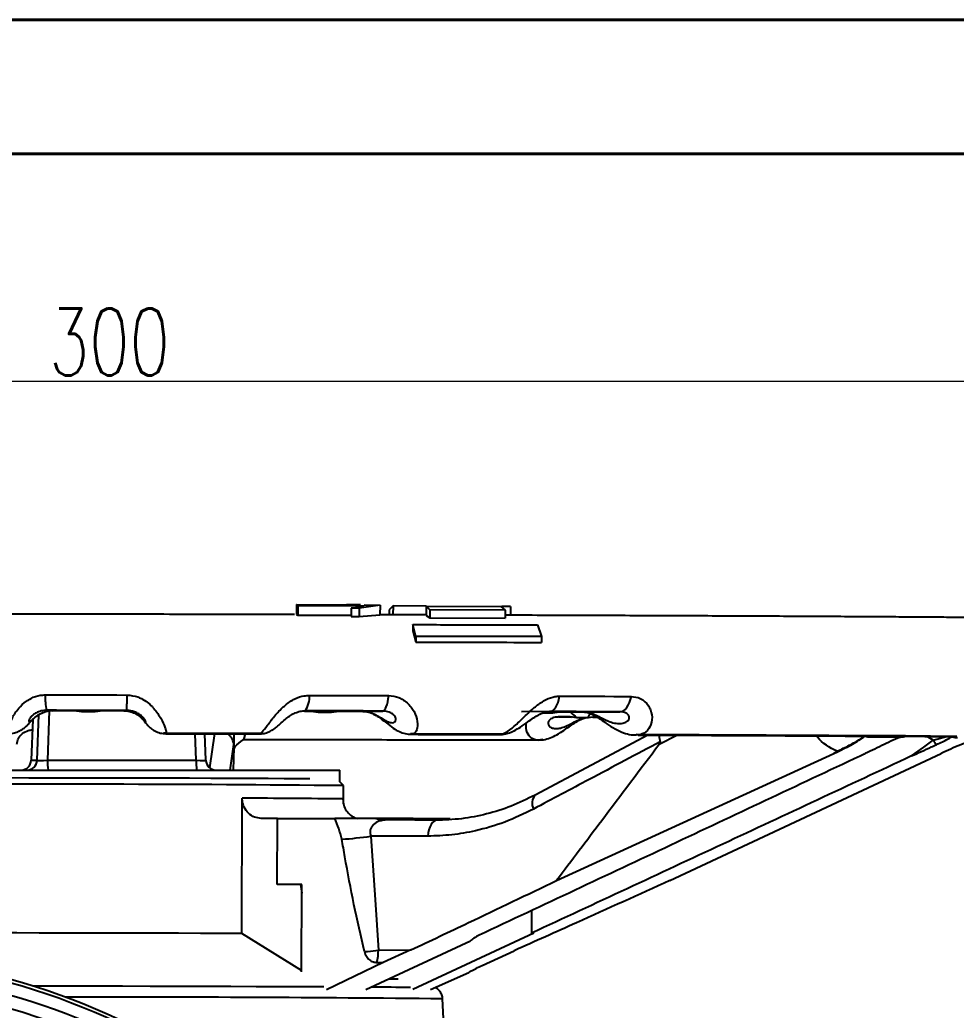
# Model space of a CAD drawing. Header units: millimetres. Extents: x 2320 to 4000, y 933 to 2121.
# Drawn here: x 2853.6 to 2993.2, y 1973.8 to 2121.5 of the extents above; entities that cross this region are included whole.
import ezdxf

# ---------------------------------------------------------------- set-up
doc = ezdxf.new("R2010")
doc.units = ezdxf.units.MM
doc.layers.add('标注', color=3, linetype='Continuous', lineweight=13)
doc.layers.add('粗实线', color=7, linetype='Continuous', lineweight=40)
doc.styles.add('SLDTEXTSTYLE1', font='txt.shx', dxfattribs={"width": 0.7, "bigfont": 'gbcbig.shx'})
doc.dimstyles.new('SLDDIMSTYLE12$0', dxfattribs={"dimtxt": 12, "dimasz": 10, "dimexe": 0, "dimexo": 0.0625, "dimgap": 0.875, "dimtad": 1, "dimdec": 1, "dimlfac": 1.8, "dimrnd": 1e-09, "dimzin": 12, "dimdsep": 46, "dimtxsty": 'SLDTEXTSTYLE1', "dimcen": 0.09, "dimdle": 8.16, "dimclrd": 3, "dimclre": 3, "dimadec": 0, "dimazin": 3, "dimtfac": 1, "dimtdec": 1, "dimtofl": 0, "dimtmove": 0, "dimatfit": 3, "dimfxl": 0, "dimfrac": 2, "dimtolj": 1, "dimlwd": 5, "dimlwe": 5, "dimarcsym": 0})

# ---------------------------------------------------------------- blocks, each defined once
blk = doc.blocks.new('*D50')
at = {"layer": 'Defpoints', "color": 0, "transparency": 16777216}
for p in [(3018.52, 2067.56), (2715.46, 2022.32), (3018.52, 2022.32)]:
    blk.add_point(p, dxfattribs=at)
at = {"layer": '标注', "color": 3, "lineweight": 5, "transparency": 16777216}
blk.add_line((2715.46, 2022.38), (2715.46, 2067.56), dxfattribs=at)
at = {"layer": '标注', "color": 3, "linetype": 'Continuous', "lineweight": 5, "transparency": 16777216}
for p, q in [((2725.46, 2067.56), (3008.52, 2067.56)), ((3018.52, 2022.38), (3018.52, 2067.56))]:
    blk.add_line(p, q, dxfattribs=at)
at = {"layer": '标注', "color": 3, "transparency": 16777216}
for points in [[(2725.46, 2069.22), (2725.46, 2065.89), (2715.46, 2067.56)], [(3008.52, 2069.22), (3008.52, 2065.89), (3018.52, 2067.56)]]:
    blk.add_solid(points, dxfattribs=at)
at = {"layer": '标注', "color": 0, "transparency": 16777216, "insert": (2866.99, 2073.43), "char_height": 10, "attachment_point": 5, "style": 'SLDTEXTSTYLE1'}
blk.add_mtext('\\A1;300', dxfattribs=at)
blk = doc.blocks.new('*D51')
at = {"layer": 'Defpoints', "color": 0, "transparency": 16777216}
for p in [(3017.95, 2032.24), (2929.54, 1795.04), (3029.95, 1795.04)]:
    blk.add_point(p, dxfattribs=at)
at = {"layer": '标注', "color": 3, "lineweight": 5, "transparency": 16777216}
blk.add_line((3018.01, 2032.24), (3029.95, 2032.24), dxfattribs=at)
at = {"layer": '标注', "color": 3, "linetype": 'Continuous', "lineweight": 5, "transparency": 16777216}
for p, q in [((3029.95, 2022.24), (3029.95, 1805.04)), ((2929.6, 1795.04), (3029.95, 1795.04))]:
    blk.add_line(p, q, dxfattribs=at)
at = {"layer": '标注', "color": 3, "transparency": 16777216}
for points in [[(3028.29, 2022.24), (3031.62, 2022.24), (3029.95, 2032.24)], [(3028.29, 1805.04), (3031.62, 1805.04), (3029.95, 1795.04)]]:
    blk.add_solid(points, dxfattribs=at)
at = {"layer": '标注', "color": 0, "transparency": 16777216, "insert": (3024.08, 1913.64), "char_height": 10, "attachment_point": 5, "rotation": 90, "style": 'SLDTEXTSTYLE1'}
blk.add_mtext('\\A1;235', dxfattribs=at)

msp = doc.modelspace()

# ---------------------------------------------------------------- linework, layer by layer
at = {"color": 7, "linetype": 'Continuous', "lineweight": 25}
for p, q in [((2894.844, 2034.275), (2894.842, 2032.769)), ((2894.844, 2034.275), (2904.378, 2034.251)), ((2895.087, 2034.079), (2894.844, 2034.275)), ((2895.087, 2034.079), (2895.084, 2032.715)), ((2904.893, 2034.056), (2895.087, 2034.079)), ((2904.369, 2034.253), (2902.363, 2034.302)), ((2902.363, 2034.302), (2903.52, 2034.299)), ((2903.015, 2033.743), (2903.012, 2032.492)), ((2903.015, 2033.743), (2904.893, 2034.056)), ((2904.195, 2033.74), (2903.015, 2033.743)), ((2904.195, 2033.74), (2904.193, 2032.489)), ((2907.311, 2034.159), (2904.195, 2033.74)), ((2904.378, 2034.251), (2904.369, 2034.253)), ((2904.946, 2034.246), (2907.311, 2034.159)), ((2907.311, 2034.159), (2907.308, 2032.729)), ((2909.247, 2034.06), (2908.674, 2033.499)), ((2909.247, 2034.06), (2909.244, 2032.734)), ((2914.198, 2034.043), (2909.247, 2034.06)), ((2914.185, 2034.016), (2914.182, 2032.655)), ((2914.755, 2033.472), (2914.185, 2034.016)), ((2914.185, 2034.016), (2925.329, 2033.986)), ((2925.329, 2033.986), (2925.962, 2033.444)), ((2926.774, 2033.998), (2925.411, 2034.003)), ((2926.774, 2033.998), (2926.771, 2032.68)), ((2894.842, 2032.769), (2895.084, 2032.715)), ((2895.084, 2032.715), (2903.013, 2032.694)), ((2903.012, 2032.492), (2904.193, 2032.489)), ((2904.193, 2032.489), (2907.308, 2032.729)), ((2908.674, 2033.499), (2908.673, 2032.735)), ((2914.182, 2032.655), (2914.752, 2032.276)), ((2914.755, 2033.472), (2914.752, 2032.276)), ((2914.752, 2032.276), (2925.96, 2032.241)), ((2925.962, 2033.444), (2914.755, 2033.472)), ((2925.962, 2033.444), (2925.96, 2032.241)), ((2912.196, 2031.281), (2912.194, 2030.356)), ((2912.635, 2029.526), (2912.196, 2031.281)), ((2930.784, 2031.253), (2931.383, 2029.515)), ((2912.194, 2030.356), (2912.634, 2028.685)), ((2912.635, 2029.526), (2912.634, 2028.685)), ((2931.383, 2029.515), (2931.381, 2028.626)), ((2856.222, 2011.051), (2856.449, 2017.831)), ((2857.638, 2018.505), (2858.517, 2018.472)), ((2858.026, 2018.426), (2857.779, 2011.051)), ((2861.737, 2018.461), (2862.839, 2018.326)), ((2862.839, 2018.326), (2864.888, 2018.323)), ((2864.888, 2018.323), (2865.992, 2018.453)), ((2869.128, 2018.453), (2869.555, 2018.484)), ((2896.04, 2018.388), (2897.031, 2018.384)), ((2897.031, 2018.384), (2898.107, 2018.248)), ((2898.107, 2018.248), (2900.098, 2018.243)), ((2900.098, 2018.243), (2901.171, 2018.373)), ((2904.693, 2018.37), (2907.686, 2018.394)), ((2932.586, 2018.317), (2928.375, 2018.296)), ((2931.641, 2018.144), (2933.048, 2018.139)), ((2933.048, 2018.139), (2934.018, 2018.269)), ((2933.908, 2017.519), (2935.821, 2017.504)), ((2936.615, 2017.392), (2935.665, 2017.526)), ((2938.365, 2017.392), (2936.615, 2017.392)), ((2937.685, 2018.263), (2943.042, 2018.279)), ((2939.31, 2017.526), (2938.365, 2017.392)), ((2939.013, 2017.482), (2939.699, 2017.482)), ((2855.556, 2017.118), (2855.335, 2011.049)), ((2855.557, 2017.12), (2855.337, 2011.051)), ((2875.039, 2015.096), (2875.453, 2015.065)), ((2875.454, 2015.074), (2875.039, 2015.096)), ((2875.453, 2015.065), (2875.408, 2015.057)), ((2889.42, 2015.042), (2875.454, 2015.074)), ((2879.92, 2011.051), (2879.776, 2015.007)), ((2881.359, 2011.049), (2881.215, 2015.004)), ((2881.935, 2009.941), (2882.709, 2015.057)), ((2885.53, 2014.995), (2885.509, 2012.98)), ((2889.243, 2015.026), (2889.404, 2015.034)), ((2889.404, 2015.034), (2889.828, 2015.063)), ((2889.828, 2015.063), (2889.42, 2015.042)), ((2911.865, 2015.005), (2912.26, 2014.971)), ((2912.283, 2014.98), (2911.865, 2015.005)), ((2912.26, 2014.971), (2911.975, 2014.965)), ((2912.26, 2014.971), (2925.332, 2014.929)), ((2925.373, 2014.939), (2912.283, 2014.98)), ((2924.952, 2014.924), (2925.332, 2014.929)), ((2925.332, 2014.929), (2925.763, 2014.962)), ((2925.763, 2014.962), (2925.373, 2014.939)), ((2947.221, 2014.805), (2930.432, 2005.872)), ((2945.953, 2014.852), (2945.466, 2014.849)), ((2945.598, 2014.89), (2945.953, 2014.852)), ((2946.003, 2014.862), (2945.598, 2014.89)), ((2951.629, 2014.795), (2948.907, 2013.409)), ((2979.576, 2014.654), (2979.965, 2014.563)), ((2979.965, 2014.563), (2980.061, 2014.68)), ((2980.83, 2014.723), (2980.756, 2014.601)), ((2980.756, 2014.601), (2985.239, 2014.567)), ((2985.484, 2014.694), (2980.831, 2014.723)), ((2985.239, 2014.567), (2985.484, 2014.694)), ((2985.528, 2014.644), (2985.294, 2014.527)), ((2985.493, 2014.603), (2985.64, 2014.679)), ((2989.742, 2014.054), (2988.736, 2014.632)), ((2989.742, 2014.054), (2991.7, 2014.598)), ((2992.957, 2014.469), (2993.087, 2014.588)), ((2992.957, 2014.469), (2993.337, 2014.466)), ((2885.501, 2013.398), (2884.936, 2009.604)), ((2885.509, 2012.98), (2885.436, 2009.604)), ((2931, 2014.07), (2931.589, 2014.137)), ((2933.63, 1993.131), (2974.945, 2012.06)), ((2950.515, 1993.119), (2990.904, 2012.066)), ((2974.945, 2012.06), (2975.41, 2012.396)), ((2974.945, 2012.06), (2975.466, 2012.299)), ((2991.233, 2012.221), (2990.904, 2012.066)), ((2855.337, 2011.051), (2856.222, 2011.051)), ((2857.779, 2011.051), (2879.92, 2011.051)), ((2835.347, 2009.604), (2869.669, 2009.604)), ((2869.669, 2009.604), (2901.347, 2009.604)), ((2901.347, 2007.817), (2901.347, 2009.604)), ((2901.889, 2007.273), (2901.34, 2007.824)), ((2901.884, 2004.541), (2901.889, 2007.272)), ((2886.736, 1985.227), (2886.774, 2005.391)), ((2892.023, 2002.391), (2889.619, 2002.391)), ((2892.005, 1992.51), (2892.023, 2002.391)), ((2892.023, 2002.391), (2900.557, 2002.394)), ((2907.619, 2002.104), (2907.51, 2002.192)), ((2908.103, 2002.149), (2907.625, 2002.06)), ((2912.472, 2002.15), (2908.093, 2002.149)), ((2912.485, 2002.15), (2915.928, 2002.151)), ((2914.443, 1999.743), (2905.932, 1999.741)), ((2895.643, 1992.511), (2892.005, 1992.51)), ((2895.481, 1992.509), (2895.64, 1991.26)), ((2895.618, 1979.518), (2895.643, 1992.511)), ((2929.866, 1988.623), (2929.899, 1985.266)), ((2895.619, 1979.723), (2886.736, 1985.227)), ((2930.235, 1985.268), (2912.19, 1976.876)), ((2929.899, 1985.266), (2930.235, 1985.268)), ((2905.205, 1976.854), (2920.808, 1984.148)), ((2907.086, 1982.764), (2911.917, 1982.766)), ((2911.917, 1982.766), (2907.796, 1980.906)), ((2922.509, 1980.454), (2927.319, 1982.656)), ((2907.796, 1980.906), (2899.348, 1976.847)), ((2906.861, 1980.901), (2907.796, 1980.906)), ((2914.812, 1976.895), (2920.522, 1979.432)), ((2915.643, 1977.109), (2915.492, 1977.197)), ((2916.886, 1970.576), (2916.638, 1975.479))]:
    msp.add_line(p, q, dxfattribs=at)
at = {"color": 7, "linetype": 'Continuous', "lineweight": 25, "flags": 128}
for points in [[(2857.432, 2020.809), (2858.954, 2020.806), (2860.476, 2020.804), (2861.999, 2020.801), (2863.522, 2020.798), (2865.046, 2020.795), (2866.57, 2020.793), (2868.094, 2020.79), (2869.618, 2020.787)], [(2896.767, 2020.727), (2898.259, 2020.723), (2899.749, 2020.719), (2901.234, 2020.715), (2902.717, 2020.711), (2904.196, 2020.707), (2905.671, 2020.703), (2907.142, 2020.699), (2908.608, 2020.695)], [(2907.686, 2018.394), (2907.834, 2018.436), (2907.979, 2018.557), (2908.117, 2018.756), (2908.245, 2019.028), (2908.361, 2019.366), (2908.461, 2019.763), (2908.545, 2020.209), (2908.608, 2020.695)], [(2932.586, 2018.317), (2932.824, 2018.358), (2933.057, 2018.48), (2933.279, 2018.678), (2933.485, 2018.95), (2933.672, 2019.287), (2933.833, 2019.684), (2933.967, 2020.13), (2934.069, 2020.616)], [(2934.069, 2020.616), (2935.431, 2020.612), (2936.786, 2020.607), (2938.133, 2020.602), (2939.474, 2020.597), (2940.807, 2020.592), (2942.132, 2020.588), (2943.45, 2020.583), (2944.76, 2020.578)], [(2943.042, 2018.279), (2943.318, 2018.32), (2943.587, 2018.442), (2943.845, 2018.64), (2944.084, 2018.911), (2944.3, 2019.249), (2944.487, 2019.645), (2944.642, 2020.092), (2944.76, 2020.578)], [(2869.555, 2018.484), (2868.064, 2018.486), (2866.574, 2018.489), (2865.084, 2018.492), (2863.593, 2018.495), (2862.104, 2018.497), (2860.614, 2018.5), (2859.126, 2018.503), (2857.638, 2018.505)], [(2865.992, 2018.453), (2865.46, 2018.454), (2864.928, 2018.455), (2864.396, 2018.456), (2863.864, 2018.457), (2863.332, 2018.458), (2862.8, 2018.459), (2862.268, 2018.46), (2861.737, 2018.461)], [(2907.686, 2018.394), (2906.252, 2018.398), (2904.813, 2018.402), (2903.371, 2018.406), (2901.925, 2018.41), (2900.475, 2018.413), (2899.022, 2018.417), (2897.565, 2018.421), (2896.106, 2018.425)], [(2901.171, 2018.373), (2900.655, 2018.374), (2900.139, 2018.376), (2899.622, 2018.377), (2899.105, 2018.379), (2898.587, 2018.38), (2898.069, 2018.381), (2897.55, 2018.383), (2897.031, 2018.384)], [(2934.018, 2018.269), (2933.554, 2018.271), (2933.088, 2018.273), (2932.622, 2018.274), (2932.17, 2018.276)], [(2943.042, 2018.279), (2941.761, 2018.284), (2940.472, 2018.289), (2939.176, 2018.293), (2937.872, 2018.298), (2936.561, 2018.303), (2935.243, 2018.308), (2933.918, 2018.312), (2932.586, 2018.317)], [(2986.516, 2011.692), (2988.323, 2013.015), (2989.742, 2014.054)], [(2851.756, 2008.462), (2854.96, 2008.46), (2858.29, 2008.458), (2861.712, 2008.453), (2865.189, 2008.448), (2868.685, 2008.441), (2872.162, 2008.434), (2875.584, 2008.425), (2878.915, 2008.415), (2882.118, 2008.405), (2885.16, 2008.394), (2888.009, 2008.382), (2890.635, 2008.37), (2893.01, 2008.357), (2895.108, 2008.345), (2896.869, 2008.332)], [(2915.928, 2002.151), (2915.65, 2002.107), (2915.381, 2001.974), (2915.132, 2001.755), (2914.91, 2001.458), (2914.725, 2001.095), (2914.582, 2000.678), (2914.487, 2000.222), (2914.443, 1999.743)], [(2905.932, 1999.741), (2906.579, 1990.234), (2907.086, 1982.764)], [(2886.736, 1985.227), (2883.745, 1985.238), (2880.584, 1985.249), (2877.285, 1985.259), (2873.88, 1985.268), (2870.405, 1985.276), (2866.894, 1985.284), (2863.383, 1985.29), (2859.908, 1985.295), (2856.503, 1985.298), (2853.203, 1985.301), (2850.042, 1985.302), (2847.051, 1985.301)], [(2910.01, 1978.404), (2909.041, 1978.413), (2908.702, 1978.415)], [(2898.927, 1977.255), (2895.876, 1977.269), (2892.447, 1977.282), (2888.833, 1977.296), (2885.061, 1977.308), (2881.158, 1977.32), (2877.153, 1977.33), (2873.073, 1977.34), (2868.948, 1977.349), (2864.809, 1977.357), (2860.685, 1977.364), (2856.605, 1977.369), (2855.655, 1977.37)]]:
    msp.add_lwpolyline(points, dxfattribs=at)
at = {"color": 7, "linetype": 'Continuous', "lineweight": 25}
msp.add_circle((2825.978, 1883.076), 94.663, dxfattribs=at)
for centre, radius, start, end in [((2865.402, 2020.358), 7.982, 176.76355, 193.42354), ((2841.764, 2020.397), 27.856, 356.06086, 0.80138), ((2893.717, 2020.357), 3.072, 321.03143, 6.91894), ((2993.35, 2016.057), 4.127, 209.03679, 220.48957), ((2978.897, 2014.333), 3.988, 209.04424, 210.66078), ((2853.838, 2011.103), 1.499, 270.02192, 358.02403), ((2854.723, 2011.103), 1.499, 270.02192, 358.02403), ((2866.752, 2010.698), 8.979, 177.74692, 187.00238), ((2888.892, 2010.698), 8.979, 177.74692, 187.00238), ((2882.856, 2011.103), 1.499, 181.97597, 269.97808), ((2858.666, -2393.422), 4400.906, 89.437263, 90.347418), ((2931.815, 2004.646), 1.849, 138.45613, 207.97474), ((2885.901, 863.219), 1142.172, 89.203715, 89.956193), ((2908.105, 2006.224), 4.075, 250.60969, 269.96181), ((2895.804, -328.113), 2330.519, 89.460601, 89.73084), ((2898.5, 2049.237), 50.051, 273.57015, 278.53937), ((2896.042, 1983.155), 11.051, 348.22878, 357.97233), ((2825.958, 1883.037), 98.897, 9.98805, 80.15852), ((2825.975, 1883.07), 98.358, 9.97103, 80.17554), ((2825.978, 1883.075), 96.56, 9.97103, 80.17554), ((2895.456, 155.035), 1822.214, 89.484548, 89.665459), ((2865.585, -2967.156), 4942.899, 89.408205, 90.060005)]:
    msp.add_arc(centre, radius, start, end, dxfattribs=at)
for centre, major_axis, ratio, start_param, end_param in [((2857.723, 2011.104), (1.503, 0.05), 0.0360849, 3.1792312, 4.7488095), ((2879.856, 2011.104), (1.503, -0.055), 0.033278, 4.7560801, 6.3256584)]:
    msp.add_ellipse(centre, major_axis=major_axis, ratio=ratio, start_param=start_param, end_param=end_param, dxfattribs=at)
for points, knots in [([(2863.731, 2032.839), (2862.554, 2032.842), (2859.139, 2032.848), (2853.496, 2032.857), (2846.827, 2032.867), (2840.413, 2032.876), (2836.26, 2032.881), (2834.291, 2032.883)], [0, 0, 0, 0, 0.118831, 0.3446699, 0.5705243, 0.7963793, 1, 1, 1, 1]), ([(2894.545, 2032.773), (2893.074, 2032.777), (2889.407, 2032.786), (2883.481, 2032.8), (2876.794, 2032.814), (2870.204, 2032.827), (2865.848, 2032.836), (2863.731, 2032.839)], [0, 0, 0, 0, 0.1450701, 0.3617448, 0.5784187, 0.795092, 1, 1, 1, 1]), ([(2914.182, 2032.719), (2912.7, 2032.724), (2910.431, 2032.731), (2908.112, 2032.737), (2907.308, 2032.739)], [0, 0, 0, 0, 0.6536508, 1, 1, 1, 1]), ([(3017.952, 2020.014), (3018.106, 2020.457), (3018.434, 2021.4), (3018.605, 2022.964), (3018.508, 2024.589), (3018.116, 2026.137), (3017.507, 2027.503), (3016.734, 2028.678), (3015.848, 2029.659), (3014.9, 2030.445), (3013.946, 2031.043), (3013.049, 2031.465), (3012.27, 2031.738), (3011.642, 2031.902), (3011.159, 2031.997), (3010.784, 2032.053), (3010.473, 2032.088), (3010.188, 2032.112), (3009.874, 2032.132), (3009.41, 2032.153), (3008.693, 2032.175), (3007.56, 2032.2), (3006.139, 2032.224), (3004.391, 2032.248), (3002.36, 2032.273), (3000.04, 2032.297), (2997.431, 2032.322), (2994.537, 2032.346), (2991.364, 2032.371), (2987.917, 2032.396), (2984.204, 2032.42), (2980.233, 2032.445), (2976.012, 2032.469), (2971.55, 2032.494), (2966.857, 2032.518), (2961.944, 2032.541), (2956.822, 2032.565), (2951.5, 2032.588), (2945.992, 2032.61), (2940.311, 2032.632), (2934.46, 2032.653), (2929.672, 2032.67), (2926.792, 2032.68), (2925.961, 2032.682)], [0, 0, 0, 0, 0.0079196, 0.0168724, 0.0264298, 0.0353607, 0.0437515, 0.0516648, 0.0591206, 0.0661069, 0.072571, 0.0783858, 0.083384, 0.087719, 0.0919955, 0.096824, 0.1029102, 0.111382, 0.1241644, 0.1458179, 0.1859723, 0.2234477, 0.263159, 0.3018342, 0.3401259, 0.3782445, 0.4162719, 0.4542465, 0.4921881, 0.5301082, 0.5680135, 0.6059082, 0.6437954, 0.6816768, 0.7195538, 0.7574275, 0.7952986, 0.8331675, 0.8710346, 0.9089005, 0.9467651, 0.9846289, 1, 1, 1, 1]), ([(2912.196, 2031.281), (2915.348, 2031.276), (2921.668, 2031.266), (2927.741, 2031.257), (2930.784, 2031.253)], [0, 0, 0, 0, 0.4988697, 1, 1, 1, 1]), ([(2931.383, 2029.515), (2928.327, 2029.516), (2922.202, 2029.519), (2915.829, 2029.523), (2912.635, 2029.526)], [0, 0, 0, 0, 0.4988716, 1, 1, 1, 1]), ([(2912.634, 2028.685), (2915.446, 2028.676), (2921.08, 2028.66), (2927.277, 2028.64), (2930.678, 2028.628), (2931.381, 2028.626)], [0, 0, 0, 0, 0.4414631, 0.8844877, 1, 1, 1, 1]), ([(2851.924, 2015.116), (2851.913, 2015.151), (2851.867, 2015.298), (2851.941, 2015.935), (2852.412, 2017.26), (2853.317, 2018.712), (2854.374, 2019.733), (2855.469, 2020.407), (2856.439, 2020.76), (2857.18, 2020.796), (2857.432, 2020.809)], [0, 0, 0, 0, 0.0583818, 0.2513124, 0.4459339, 0.6213853, 0.7572406, 0.8241965, 0.9402186, 1, 1, 1, 1]), ([(2869.618, 2020.787), (2870.163, 2020.729), (2870.909, 2020.65), (2872.204, 2020.062), (2873.012, 2019.429), (2873.97, 2018.391), (2874.745, 2017.219), (2875.299, 2015.893), (2875.453, 2015.255), (2875.454, 2015.108), (2875.454, 2015.074)], [0, 0, 0, 0, 0.1284602, 0.1757059, 0.3417905, 0.3781882, 0.5537653, 0.7485262, 0.941595, 1, 1, 1, 1]), ([(2889.42, 2015.042), (2889.473, 2015.076), (2889.701, 2015.223), (2890.241, 2015.859), (2891.206, 2017.184), (2892.429, 2018.634), (2893.63, 2019.653), (2894.794, 2020.327), (2895.786, 2020.678), (2896.518, 2020.714), (2896.767, 2020.727)], [0, 0, 0, 0, 0.0586686, 0.2515405, 0.4461027, 0.6215007, 0.7573146, 0.82425, 0.9402369, 1, 1, 1, 1]), ([(2908.608, 2020.695), (2909.127, 2020.637), (2909.836, 2020.557), (2911.012, 2019.968), (2911.7, 2019.335), (2912.432, 2018.297), (2912.909, 2017.125), (2912.94, 2015.8), (2912.621, 2015.161), (2912.347, 2015.015), (2912.283, 2014.98)], [0, 0, 0, 0, 0.128291, 0.1754745, 0.3413402, 0.37769, 0.5530357, 0.7475399, 0.9403543, 1, 1, 1, 1]), ([(2925.373, 2014.939), (2925.49, 2014.973), (2925.979, 2015.118), (2926.953, 2015.756), (2928.346, 2017.078), (2929.804, 2018.527), (2931.067, 2019.545), (2932.222, 2020.218), (2933.167, 2020.568), (2933.84, 2020.604), (2934.069, 2020.616)], [0, 0, 0, 0, 0.0604604, 0.2529652, 0.4471572, 0.6222214, 0.7577767, 0.8245847, 0.9403506, 1, 1, 1, 1]), ([(2944.76, 2020.578), (2945.217, 2020.519), (2945.841, 2020.439), (2946.816, 2019.85), (2947.338, 2019.216), (2947.794, 2018.179), (2947.94, 2017.006), (2947.447, 2015.682), (2946.67, 2015.04), (2946.134, 2014.897), (2946.003, 2014.862)], [0, 0, 0, 0, 0.1279255, 0.1749745, 0.3403676, 0.376614, 0.5514599, 0.7454096, 0.9376744, 1, 1, 1, 1]), ([(2852.011, 2015.062), (2852.019, 2015.061), (2852.293, 2015.028), (2852.815, 2015.137), (2853.502, 2015.357), (2854.056, 2015.675), (2854.47, 2016.001), (2854.775, 2016.294), (2855.1, 2016.64), (2855.443, 2017.026), (2855.969, 2017.51), (2856.467, 2017.9), (2856.829, 2018.052), (2856.914, 2018.087)], [0, 0, 0, 0, 0.0030537, 0.1087852, 0.2046791, 0.2923967, 0.3693117, 0.4447578, 0.5418397, 0.7076295, 0.8426958, 0.9632761, 1, 1, 1, 1]), ([(2857.638, 2018.505), (2857.361, 2018.488), (2857.004, 2018.465), (2856.438, 2018.305), (2856.046, 2018.129), (2855.567, 2017.811), (2855.18, 2017.413), (2854.979, 2017.025), (2854.955, 2016.79), (2855.064, 2016.748), (2855.288, 2016.909), (2855.638, 2017.238), (2856.141, 2017.667), (2856.828, 2018.098), (2857.651, 2018.415), (2858.238, 2018.454), (2858.517, 2018.472)], [0, 0, 0, 0, 0.0591789, 0.0764013, 0.131686, 0.1593115, 0.2338143, 0.3262958, 0.4271986, 0.5353949, 0.6422062, 0.7354347, 0.8101881, 0.8743348, 0.940313, 1, 1, 1, 1]), ([(2856.914, 2018.087), (2857.059, 2018.156), (2857.439, 2018.337), (2858.011, 2018.475), (2858.399, 2018.451), (2858.517, 2018.444)], [0, 0, 0, 0, 0.2997029, 0.7866902, 1, 1, 1, 1]), ([(2858.517, 2018.472), (2858.52, 2018.472), (2859.131, 2018.469), (2860.132, 2018.465), (2861.329, 2018.462), (2861.737, 2018.461)], [0, 0, 0, 0, 0.0030374, 0.6601184, 1, 1, 1, 1]), ([(2865.992, 2018.453), (2866.394, 2018.453), (2867.576, 2018.451), (2868.539, 2018.452), (2869.125, 2018.453), (2869.128, 2018.453)], [0, 0, 0, 0, 0.33982262, 0.99696233, 1, 1, 1, 1]), ([(2869.12, 2018.445), (2869.42, 2018.427), (2869.998, 2018.391), (2870.783, 2018.077), (2871.45, 2017.652), (2871.952, 2017.176), (2872.247, 2016.823), (2872.474, 2016.538), (2872.661, 2016.307), (2872.985, 2015.965), (2873.465, 2015.575), (2874.15, 2015.228), (2874.829, 2015.024), (2875.266, 2015.041), (2875.409, 2015.047)], [0, 0, 0, 0, 0.0930102, 0.1795909, 0.2664312, 0.3784238, 0.5097513, 0.5962326, 0.6642583, 0.7125716, 0.7820943, 0.8634337, 0.955366, 1, 1, 1, 1]), ([(2869.128, 2018.453), (2869.406, 2018.434), (2869.988, 2018.393), (2870.526, 2018.18), (2871.012, 2017.937), (2871.464, 2017.638), (2871.924, 2017.209), (2872.218, 2016.878), (2872.378, 2016.717), (2872.42, 2016.758), (2872.333, 2016.993), (2872.079, 2017.381), (2871.598, 2017.847), (2871.04, 2018.16), (2870.592, 2018.339), (2870.357, 2018.373), (2870.234, 2018.39)], [0, 0, 0, 0, 0.0628094, 0.1313685, 0.1322552, 0.1997573, 0.2784209, 0.3765284, 0.4889334, 0.602799, 0.7089907, 0.8063204, 0.8847292, 0.9463712, 0.9719419, 1, 1, 1, 1]), ([(2870.234, 2018.39), (2870.077, 2018.428), (2869.854, 2018.481), (2869.622, 2018.483), (2869.555, 2018.484)], [0, 0, 0, 0, 0.7074896, 1, 1, 1, 1]), ([(2889.248, 2015.004), (2889.31, 2014.999), (2889.643, 2014.97), (2890.22, 2015.099), (2890.917, 2015.351), (2891.514, 2015.707), (2892.004, 2016.093), (2892.51, 2016.554), (2893.045, 2017.066), (2893.739, 2017.625), (2894.459, 2018.056), (2895.219, 2018.331), (2895.784, 2018.446), (2896.06, 2018.416), (2896.098, 2018.412)], [0, 0, 0, 0, 0.0206795, 0.1103118, 0.1951892, 0.2803203, 0.37057, 0.4691632, 0.6207089, 0.7274947, 0.8178604, 0.8986542, 0.9862916, 1, 1, 1, 1]), ([(2901.171, 2018.373), (2901.592, 2018.372), (2902.829, 2018.37), (2903.976, 2018.37), (2904.689, 2018.37), (2904.693, 2018.37)], [0, 0, 0, 0, 0.33934578, 0.99696013, 1, 1, 1, 1]), ([(2904.693, 2018.37), (2904.965, 2018.35), (2905.535, 2018.309), (2906.1, 2018.096), (2906.638, 2017.852), (2907.176, 2017.553), (2907.852, 2017.123), (2908.45, 2016.79), (2908.972, 2016.628), (2909.395, 2016.669), (2909.671, 2016.903), (2909.728, 2017.292), (2909.481, 2017.754), (2909.046, 2018.075), (2908.527, 2018.295), (2908.094, 2018.385), (2907.752, 2018.393), (2907.686, 2018.394)], [0, 0, 0, 0, 0.0596881, 0.1248402, 0.1256828, 0.1898305, 0.2645849, 0.3578169, 0.4646359, 0.5728428, 0.6737571, 0.7662498, 0.840762, 0.8993405, 0.9236404, 0.9854634, 1, 1, 1, 1]), ([(2904.734, 2018.343), (2904.897, 2018.344), (2905.294, 2018.345), (2905.988, 2018.128), (2906.757, 2017.745), (2907.535, 2017.209), (2908.365, 2016.538), (2909.198, 2015.873), (2910.122, 2015.336), (2911.046, 2014.993), (2911.67, 2014.955), (2911.972, 2014.937)], [0, 0, 0, 0, 0.0619101, 0.1510559, 0.2386864, 0.335999, 0.4660705, 0.6427406, 0.7832141, 0.8948668, 1, 1, 1, 1]), ([(2925.878, 2015.001), (2926.036, 2015.028), (2926.537, 2015.114), (2927.327, 2015.465), (2928.298, 2016.026), (2929.214, 2016.698), (2930.128, 2017.358), (2930.922, 2017.847), (2931.632, 2018.161), (2932.192, 2018.305), (2932.454, 2018.303), (2932.571, 2018.302)], [0, 0, 0, 0, 0.0630071, 0.1992671, 0.3474644, 0.5290836, 0.6527665, 0.7579838, 0.8478288, 0.9324812, 1, 1, 1, 1]), ([(2931.203, 2014.095), (2931.278, 2014.096), (2931.701, 2014.097), (2932.459, 2014.313), (2933.457, 2014.725), (2934.443, 2015.324), (2935.376, 2015.988), (2936.267, 2016.613), (2937.043, 2017.067), (2937.619, 2017.324), (2937.873, 2017.377), (2937.947, 2017.392)], [0, 0, 0, 0, 0.0295699, 0.1675427, 0.3152548, 0.4769519, 0.6434489, 0.7660264, 0.8709121, 0.9627209, 1, 1, 1, 1]), ([(2933.908, 2017.519), (2933.675, 2017.5), (2933.185, 2017.461), (2932.807, 2017.248), (2932.519, 2017.003), (2932.321, 2016.703), (2932.369, 2016.268), (2932.718, 2015.929), (2933.291, 2015.759), (2933.993, 2015.791), (2934.763, 2016.016), (2935.57, 2016.396), (2936.411, 2016.854), (2937.087, 2017.164), (2937.569, 2017.342), (2937.789, 2017.375), (2937.906, 2017.392)], [0, 0, 0, 0, 0.0627693, 0.1312846, 0.1321694, 0.1996286, 0.2782425, 0.3762855, 0.4886131, 0.6023973, 0.7085113, 0.8057693, 0.8841199, 0.9457163, 0.9712703, 1, 1, 1, 1]), ([(2935.665, 2017.526), (2935.381, 2017.525), (2934.548, 2017.524), (2934.134, 2017.521), (2933.909, 2017.519), (2933.908, 2017.519)], [0, 0, 0, 0, 0.33895499, 0.99695831, 1, 1, 1, 1]), ([(2934.018, 2018.269), (2934.429, 2018.268), (2935.638, 2018.265), (2936.89, 2018.264), (2937.681, 2018.263), (2937.685, 2018.263)], [0, 0, 0, 0, 0.3389039, 0.9969581, 1, 1, 1, 1]), ([(2935.583, 2018.266), (2935.855, 2018.055), (2936.216, 2017.776), (2936.536, 2017.468), (2936.615, 2017.392)], [0, 0, 0, 0, 0.7546319, 1, 1, 1, 1]), ([(2937.685, 2018.263), (2937.933, 2018.243), (2938.452, 2018.202), (2939.006, 2017.988), (2939.56, 2017.743), (2940.146, 2017.444), (2940.992, 2017.013), (2941.852, 2016.679), (2942.702, 2016.516), (2943.476, 2016.556), (2944.096, 2016.789), (2944.462, 2017.177), (2944.466, 2017.639), (2944.181, 2017.959), (2943.775, 2018.18), (2943.406, 2018.27), (2943.1, 2018.278), (2943.042, 2018.279)], [0, 0, 0, 0, 0.0596883, 0.1248406, 0.1256831, 0.189831, 0.2645857, 0.3578179, 0.4646369, 0.5728437, 0.6737578, 0.7662502, 0.8407621, 0.8993405, 0.9236405, 0.9854634, 1, 1, 1, 1]), ([(2937.762, 2018.25), (2937.887, 2018.242), (2938.149, 2018.225), (2938.723, 2018.026), (2939.427, 2017.659), (2940.25, 2017.118), (2941.222, 2016.428), (2942.326, 2015.708), (2943.518, 2015.153), (2944.583, 2014.843), (2945.228, 2014.843), (2945.468, 2014.843)], [0, 0, 0, 0, 0.0742354, 0.1562386, 0.2386719, 0.3331128, 0.4578086, 0.6166816, 0.7785183, 0.917899, 1, 1, 1, 1]), ([(2938.365, 2017.392), (2938.38, 2017.468), (2938.424, 2017.692), (2938.563, 2017.896), (2938.654, 2018.03)], [0, 0, 0, 0, 0.3379131, 1, 1, 1, 1]), ([(2930.9, 2014.064), (2930.752, 2014.069), (2930.22, 2014.09), (2929.506, 2014.589), (2929.006, 2015.575), (2929.101, 2016.371), (2929.134, 2016.643)], [0, 0, 0, 0, 0.136464, 0.490488, 0.8258941, 1, 1, 1, 1]), ([(2853.189, 2013.456), (2853.246, 2013.743), (2853.333, 2014.183), (2853.685, 2014.7), (2854.139, 2015.151), (2854.765, 2015.503), (2855.295, 2015.576), (2855.501, 2015.604)], [0, 0, 0, 0, 0.26378762, 0.40598781, 0.55150775, 0.82666039, 1, 1, 1, 1]), ([(2875.408, 2015.017), (2877.151, 2015.013), (2881.127, 2015.005), (2885.743, 2014.994), (2888.596, 2014.988), (2889.243, 2014.986)], [0, 0, 0, 0, 0.37641, 0.8584938, 1, 1, 1, 1]), ([(2875.453, 2015.065), (2879.764, 2015.056), (2884.43, 2015.046), (2889.052, 2015.035), (2889.404, 2015.034)], [0, 0, 0, 0, 0.923903, 1, 1, 1, 1]), ([(2884.483, 2015.053), (2884.529, 2015.031), (2884.729, 2014.931), (2884.98, 2014.636), (2885.348, 2014.13), (2885.441, 2013.686), (2885.501, 2013.398)], [0, 0, 0, 0, 0.0730912, 0.3176588, 0.5566505, 1, 1, 1, 1]), ([(2886.888, 2014.103), (2886.961, 2014.129), (2887.067, 2014.168), (2887.194, 2014.795), (2887.233, 2014.991)], [0, 0, 0, 0, 0.6884229, 1, 1, 1, 1]), ([(2911.975, 2014.926), (2912.438, 2014.924), (2915.035, 2014.917), (2919.379, 2014.904), (2923.192, 2014.891), (2924.952, 2014.886)], [0, 0, 0, 0, 0.1044748, 0.58657618, 1, 1, 1, 1]), ([(2924.97, 2014.912), (2925.116, 2014.904), (2925.429, 2014.886), (2925.722, 2014.961), (2925.878, 2015.001)], [0, 0, 0, 0, 0.4645871, 1, 1, 1, 1]), ([(2945.798, 2014.81), (2946.907, 2014.806), (2949.44, 2014.796), (2951.849, 2014.786), (2953.203, 2014.78)], [0, 0, 0, 0, 0.4381564, 1, 1, 1, 1]), ([(2945.953, 2014.852), (2948.178, 2014.842), (2952.637, 2014.823), (2959.193, 2014.793), (2965.65, 2014.762), (2972.833, 2014.723), (2977.39, 2014.696), (2980.061, 2014.68)], [0, 0, 0, 0, 0.173261, 0.3470785, 0.5376909, 0.7290451, 1, 1, 1, 1]), ([(2980.207, 2014.691), (2977.564, 2014.706), (2972.259, 2014.738), (2963.305, 2014.784), (2954.53, 2014.826), (2948.572, 2014.851), (2946.003, 2014.862)], [0, 0, 0, 0, 0.26737362, 0.53681415, 0.80020865, 1, 1, 1, 1]), ([(2948.884, 2014.849), (2948.884, 2014.787), (2948.883, 2014.483), (2948.986, 2014.117), (2949.069, 2013.827)], [0, 0, 0, 0, 0.205222, 1, 1, 1, 1]), ([(2979.576, 2014.654), (2977.439, 2014.666), (2973.154, 2014.692), (2966.166, 2014.728), (2958.903, 2014.763), (2953.811, 2014.786), (2951.26, 2014.797)], [0, 0, 0, 0, 0.25694587, 0.51521192, 0.75705625, 1, 1, 1, 1]), ([(2953.441, 2014.787), (2955.193, 2014.779), (2959.303, 2014.761), (2965.342, 2014.732), (2972.459, 2014.695), (2976.951, 2014.668), (2979.558, 2014.653)], [0, 0, 0, 0, 0.1797979, 0.4215745, 0.6642997, 1, 1, 1, 1]), ([(2975.41, 2012.396), (2974.322, 2012.959), (2973.173, 2013.552), (2972.398, 2014.638), (2972.357, 2014.695)], [0, 0, 0, 0, 0.9471871, 1, 1, 1, 1]), ([(2975.41, 2012.396), (2976.041, 2012.697), (2977.353, 2013.322), (2978.618, 2014.041), (2979.318, 2014.506), (2979.539, 2014.653)], [0, 0, 0, 0, 0.3877953, 0.80600492, 1, 1, 1, 1]), ([(2975.466, 2012.299), (2976.254, 2012.692), (2977.862, 2013.493), (2978.985, 2014.261), (2979.558, 2014.653)], [0, 0, 0, 0, 0.4901607, 1, 1, 1, 1]), ([(2980.061, 2014.68), (2979.951, 2014.672), (2979.784, 2014.661), (2979.629, 2014.656), (2979.576, 2014.654)], [0, 0, 0, 0, 0.6605931, 1, 1, 1, 1]), ([(2979.965, 2014.563), (2980.208, 2014.561), (2982.056, 2014.549), (2983.789, 2014.538), (2985.294, 2014.527)], [0, 0, 0, 0, 0.13144304, 1, 1, 1, 1]), ([(2980.83, 2014.723), (2980.77, 2014.722), (2980.65, 2014.721), (2980.421, 2014.707), (2980.269, 2014.695), (2980.207, 2014.691)], [0, 0, 0, 0, 0.3691787, 0.740813, 1, 1, 1, 1]), ([(2980.207, 2014.691), (2980.287, 2014.669), (2980.489, 2014.615), (2980.655, 2014.606), (2980.755, 2014.601)], [0, 0, 0, 0, 0.3975094, 1, 1, 1, 1]), ([(2985.207, 2014.617), (2984.719, 2014.424), (2983.731, 2014.033), (2982.861, 2013.623), (2982.421, 2013.416)], [0, 0, 0, 0, 0.49452539, 1, 1, 1, 1]), ([(2985.239, 2014.567), (2985.321, 2014.571), (2985.465, 2014.578), (2985.55, 2014.632), (2985.587, 2014.656)], [0, 0, 0, 0, 0.5713985, 1, 1, 1, 1]), ([(2985.587, 2014.656), (2985.603, 2014.66), (2985.645, 2014.672), (2985.626, 2014.688), (2985.548, 2014.693), (2985.494, 2014.694), (2985.484, 2014.694)], [0, 0, 0, 0, 0.24056028, 0.60457243, 0.93014316, 1, 1, 1, 1]), ([(2985.528, 2014.644), (2986.866, 2014.635), (2989.545, 2014.616), (2991.905, 2014.597), (2993.087, 2014.588)], [0, 0, 0, 0, 0.4993494, 1, 1, 1, 1]), ([(2993.242, 2014.599), (2993.128, 2014.6), (2990.791, 2014.619), (2988.124, 2014.638), (2985.587, 2014.656)], [0, 0, 0, 0, 0.0488647, 1, 1, 1, 1]), ([(2992.577, 2014.565), (2991.431, 2014.573), (2989.252, 2014.59), (2986.784, 2014.607), (2985.615, 2014.615)], [0, 0, 0, 0, 0.5262338, 1, 1, 1, 1]), ([(2990.212, 2013.378), (2990.818, 2013.667), (2991.664, 2014.07), (2992.353, 2014.455), (2992.548, 2014.564)], [0, 0, 0, 0, 0.7167443, 1, 1, 1, 1]), ([(2993.087, 2014.588), (2992.997, 2014.582), (2992.824, 2014.571), (2992.657, 2014.567), (2992.577, 2014.565)], [0, 0, 0, 0, 0.520031, 1, 1, 1, 1]), ([(2992.577, 2014.565), (2992.706, 2014.53), (2992.836, 2014.496), (2992.956, 2014.469), (2992.957, 2014.469)], [0, 0, 0, 0, 0.9923511, 1, 1, 1, 1]), ([(2885.501, 2012.579), (2885.564, 2012.759), (2885.75, 2013.289), (2886.46, 2013.784), (2886.93, 2014.111)], [0, 0, 0, 0, 0.339579, 1, 1, 1, 1]), ([(2885.509, 2012.98), (2885.511, 2013.056), (2885.513, 2013.158), (2885.508, 2013.299), (2885.505, 2013.36), (2885.503, 2013.385), (2885.501, 2013.398)], [0, 0, 0, 0, 0.61962747, 0.82941185, 0.91750655, 1, 1, 1, 1]), ([(2930.9, 2014.064), (2926.682, 2014.065), (2918.877, 2014.068), (2906.907, 2014.078), (2896.44, 2014.09), (2889.697, 2014.099), (2886.888, 2014.103)], [0, 0, 0, 0, 0.3013033, 0.5575817, 0.8156395, 1, 1, 1, 1]), ([(2949.069, 2013.827), (2945.544, 2011.95), (2939.25, 2008.598), (2932.953, 2005.251), (2930.183, 2003.779)], [0, 0, 0, 0, 0.56, 1, 1, 1, 1]), ([(2931.589, 2014.137), (2931.385, 2014.104), (2931.148, 2014.066), (2930.93, 2014.064), (2930.9, 2014.064)], [0, 0, 0, 0, 0.86270338, 1, 1, 1, 1]), ([(2948.907, 2013.409), (2946.059, 2009.621), (2940.972, 2002.856), (2935.873, 1996.103), (2933.63, 1993.131)], [0, 0, 0, 0, 0.5599981, 1, 1, 1, 1]), ([(2948.907, 2013.409), (2948.962, 2013.485), (2949.036, 2013.587), (2949.076, 2013.728), (2949.078, 2013.789), (2949.072, 2013.815), (2949.069, 2013.827)], [0, 0, 0, 0, 0.6196275, 0.8294119, 0.9175065, 1, 1, 1, 1]), ([(2982.421, 2013.416), (2981.498, 2012.959), (2980.334, 2012.383), (2979.116, 2011.807), (2978.864, 2011.688)], [0, 0, 0, 0, 0.7931716, 1, 1, 1, 1]), ([(2986.516, 2011.692), (2987.486, 2012.141), (2988.7, 2012.704), (2989.96, 2013.265), (2990.212, 2013.378)], [0, 0, 0, 0, 0.79988967, 1, 1, 1, 1]), ([(2994.596, 2013.661), (2993.581, 2013.248), (2992.401, 2012.769), (2991.376, 2012.289), (2991.233, 2012.221)], [0, 0, 0, 0, 0.8603256, 1, 1, 1, 1]), ([(2978.864, 2011.688), (2969.451, 2007.253), (2950.535, 1998.341), (2931.614, 1989.443), (2922.108, 1984.973)], [0, 0, 0, 0, 0.4976256, 1, 1, 1, 1]), ([(2986.516, 2011.692), (2977.139, 2007.31), (2958.27, 1998.492), (2939.395, 1989.693), (2929.899, 1985.266)], [0, 0, 0, 0, 0.496926, 1, 1, 1, 1]), ([(2930.432, 2005.872), (2929.248, 2005.292), (2926.885, 2004.134), (2923.199, 2002.982), (2919.45, 2002.239), (2916.93, 2002.154), (2915.665, 2002.112)], [0, 0, 0, 0, 0.2501392, 0.4990997, 0.7485078, 1, 1, 1, 1]), ([(2889.619, 2002.391), (2889.276, 2002.43), (2888.589, 2002.507), (2887.684, 2003.107), (2887.045, 2003.972), (2886.795, 2004.797), (2886.778, 2005.266), (2886.774, 2005.391)], [0, 0, 0, 0, 0.2409734, 0.4822257, 0.713676, 0.9238009, 1, 1, 1, 1]), ([(2901.774, 2005.281), (2901.801, 2004.968), (2901.855, 2004.341), (2902.28, 2003.494), (2902.919, 2002.829), (2903.525, 2002.448), (2903.907, 2002.397), (2903.983, 2002.386)], [0, 0, 0, 0, 0.2243305, 0.4483104, 0.6816928, 0.936456, 1, 1, 1, 1]), ([(2930.183, 2003.779), (2928.767, 2003.092), (2925.945, 2001.723), (2921.838, 2000.539), (2917.996, 1999.86), (2915.629, 1999.782), (2914.443, 1999.743)], [0, 0, 0, 0, 0.2800318, 0.5584059, 0.7786039, 1, 1, 1, 1]), ([(2901.617, 1999.283), (2901.479, 1999.815), (2901.201, 2000.89), (2900.773, 2001.889), (2900.557, 2002.394)], [0, 0, 0, 0, 0.4945129, 1, 1, 1, 1]), ([(2906.753, 2002.38), (2906.679, 2002.38), (2906.492, 2002.381), (2905.61, 2002.383), (2904.214, 2002.386), (2902.346, 2002.389), (2901.153, 2002.392), (2900.557, 2002.394)], [0, 0, 0, 0, 0.0455975, 0.1148628, 0.420114, 0.7104691, 1, 1, 1, 1]), ([(2907.625, 2002.06), (2907.465, 2002.039), (2906.995, 2001.978), (2906.432, 2001.601), (2906.028, 2001.113), (2905.845, 2000.685), (2905.798, 2000.21), (2905.887, 1999.9), (2905.932, 1999.741)], [0, 0, 0, 0, 0.1497055, 0.4428209, 0.582696, 0.718477, 0.8549652, 1, 1, 1, 1]), ([(2904.984, 1982.52), (2904.443, 1984.857), (2903.361, 1989.538), (2902.336, 1995.158), (2901.769, 1998.411), (2901.617, 1999.283)], [0, 0, 0, 0, 0.42207039, 0.84506909, 1, 1, 1, 1]), ([(2911.917, 1982.766), (2914.772, 1984.124), (2922.015, 1987.568), (2929.248, 1991.033), (2933.63, 1993.131)], [0, 0, 0, 0, 0.3942257, 1, 1, 1, 1]), ([(2950.515, 1993.119), (2945.875, 1991.018), (2938.146, 1987.519), (2930.41, 1984.044), (2927.319, 1982.656)], [0, 0, 0, 0, 0.60041569, 1, 1, 1, 1]), ([(2922.108, 1984.973), (2921.815, 1984.826), (2921.23, 1984.532), (2920.949, 1984.276), (2920.808, 1984.148)], [0, 0, 0, 0, 0.5007867, 1, 1, 1, 1]), ([(2904.984, 1982.52), (2905.137, 1982.534), (2905.88, 1982.607), (2906.579, 1982.693), (2907.086, 1982.764), (2907.086, 1982.764)], [0, 0, 0, 0, 0.205396, 0.9999773, 1, 1, 1, 1]), ([(2904.984, 1982.52), (2905.068, 1982.28), (2905.235, 1981.802), (2905.72, 1981.274), (2906.28, 1980.953), (2906.677, 1980.917), (2906.861, 1980.901)], [0, 0, 0, 0, 0.2579529, 0.5155625, 0.7761847, 1, 1, 1, 1]), ([(2920.522, 1979.432), (2920.639, 1979.5), (2921.131, 1979.786), (2921.913, 1980.165), (2922.509, 1980.454)], [0, 0, 0, 0, 0.2371992, 1, 1, 1, 1]), ([(2916.606, 1975.482), (2916.609, 1975.582), (2916.617, 1975.903), (2916.402, 1976.375), (2916.07, 1976.805), (2915.751, 1977.06), (2915.564, 1977.146), (2915.504, 1977.174)], [0, 0, 0, 0, 0.13915302, 0.44312319, 0.69055485, 0.90049693, 1, 1, 1, 1])]:
    msp.add_open_spline(points, degree=3, knots=knots, dxfattribs=at)
at = {"layer": '粗实线'}
for p, q in [((3999.709, 2121.466), (2319.709, 2121.466)), ((3979.709, 2101.466), (2419.709, 2101.466))]:
    msp.add_line(p, q, dxfattribs=at)

# ---------------------------------------------------------------- dimensions: what is measured, and where the dimension line sits
at = {"layer": '标注'}
dim = msp.add_linear_dim(base=(3018.521, 2067.556), p1=(2715.457, 2022.322), p2=(3018.521, 2022.322), text='300', dimstyle='SLDDIMSTYLE12$0', override={"dimtxt": 10, "dimtdec": 3, "dimtzin": 0}, dxfattribs=at)
dim.commit()
dim.dimension.update_dxf_attribs({"geometry": '*D50', "text_midpoint": (2866.989, 2073.431)})
dim = msp.add_linear_dim(base=(3029.952, 1795.04), p1=(3017.952, 2032.244), p2=(2929.54, 1795.04), angle=90, text='235', dimstyle='SLDDIMSTYLE12$0', override={"dimtxt": 10, "dimtdec": 3, "dimtzin": 0}, dxfattribs=at)
dim.commit()
dim.dimension.update_dxf_attribs({"geometry": '*D51', "text_midpoint": (3024.077, 1913.642)})

doc.saveas('drawing.dxf')
